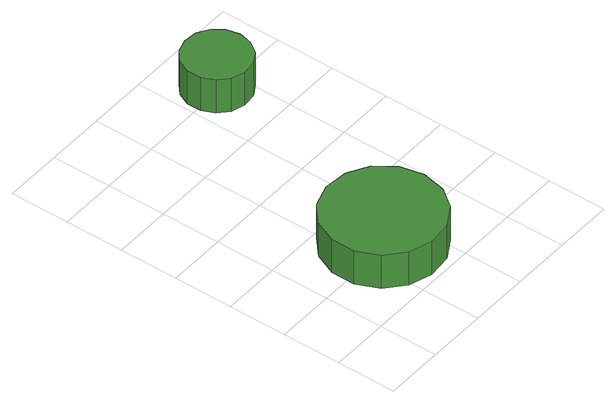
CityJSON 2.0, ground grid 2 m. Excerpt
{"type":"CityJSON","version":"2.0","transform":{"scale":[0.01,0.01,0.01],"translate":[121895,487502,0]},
"CityObjects":{
"tree1":{"type":"SolitaryVegetationObject","attributes":{"function":"something"},"geometry":[{"type":"MultiSurface","lod":"1","boundaries":[[[0,1,2,3,4,5,6,7,8,9,10,11,12,13,14]],[[15,16,17,18,19,20,21,22,23,24,25,26,27,28,29]],[[0,29,28,1]],[[1,28,27,2]],[[2,27,26,3]],[[3,26,25,4]],[[4,25,24,5]],[[5,24,23,6]],[[6,23,22,7]],[[7,22,21,8]],[[8,21,20,9]],[[9,20,19,10]],[[10,19,18,11]],[[11,18,17,12]],[[12,17,16,13]],[[13,16,15,14]],[[14,15,29,0]]]}]},
"tree2":{"type":"SolitaryVegetationObject","attributes":{"function":"something"},"geometry":[{"type":"MultiSurface","lod":"1","boundaries":[[[30,31,32,33,34,35,36,37,38,39,40,41,42,43,44]],[[45,46,47,48,49,50,51,52,53,54,55,56,57,58,59]],[[30,59,58,31]],[[31,58,57,32]],[[32,57,56,33]],[[33,56,55,34]],[[34,55,54,35]],[[35,54,53,36]],[[36,53,52,37]],[[37,52,51,38]],[[38,51,50,39]],[[39,50,49,40]],[[40,49,48,41]],[[41,48,47,42]],[[42,47,46,43]],[[43,46,45,44]],[[44,45,59,30]]]}]}
},
"vertices":[
[469,203,175],[452,283,175],[404,349,175],[334,389,175],[252,398,175],[175,373,175],[114,318,175],[81,244,175],[81,162,175],[114,87,175],[175,33,175],[252,8,175],[334,16,175],[404,57,175],[452,123,175],[452,123,46],[404,57,46],[334,16,46],[252,8,46],[175,33,46],[114,87,46],[81,162,46],[81,244,46],[114,318,46],[175,373,46],[252,398,46],[334,389,46],[404,349,46],[452,283,46],[469,203,46],
[642,1013,155],[632,1059,155],[605,1096,155],[565,1120,155],[519,1124,155],[474,1110,155],[440,1079,155],[421,1037,155],[421,990,155],[440,948,155],[474,916,155],[519,902,155],[565,907,155],[605,930,155],[632,968,155],[632,968,26],[605,930,26],[565,907,26],[519,902,26],[474,916,26],[440,948,26],[421,990,26],[421,1037,26],[440,1079,26],[474,1110,26],[519,1124,26],[565,1120,26],[605,1096,26],[632,1059,26],[642,1013,26]
]}
